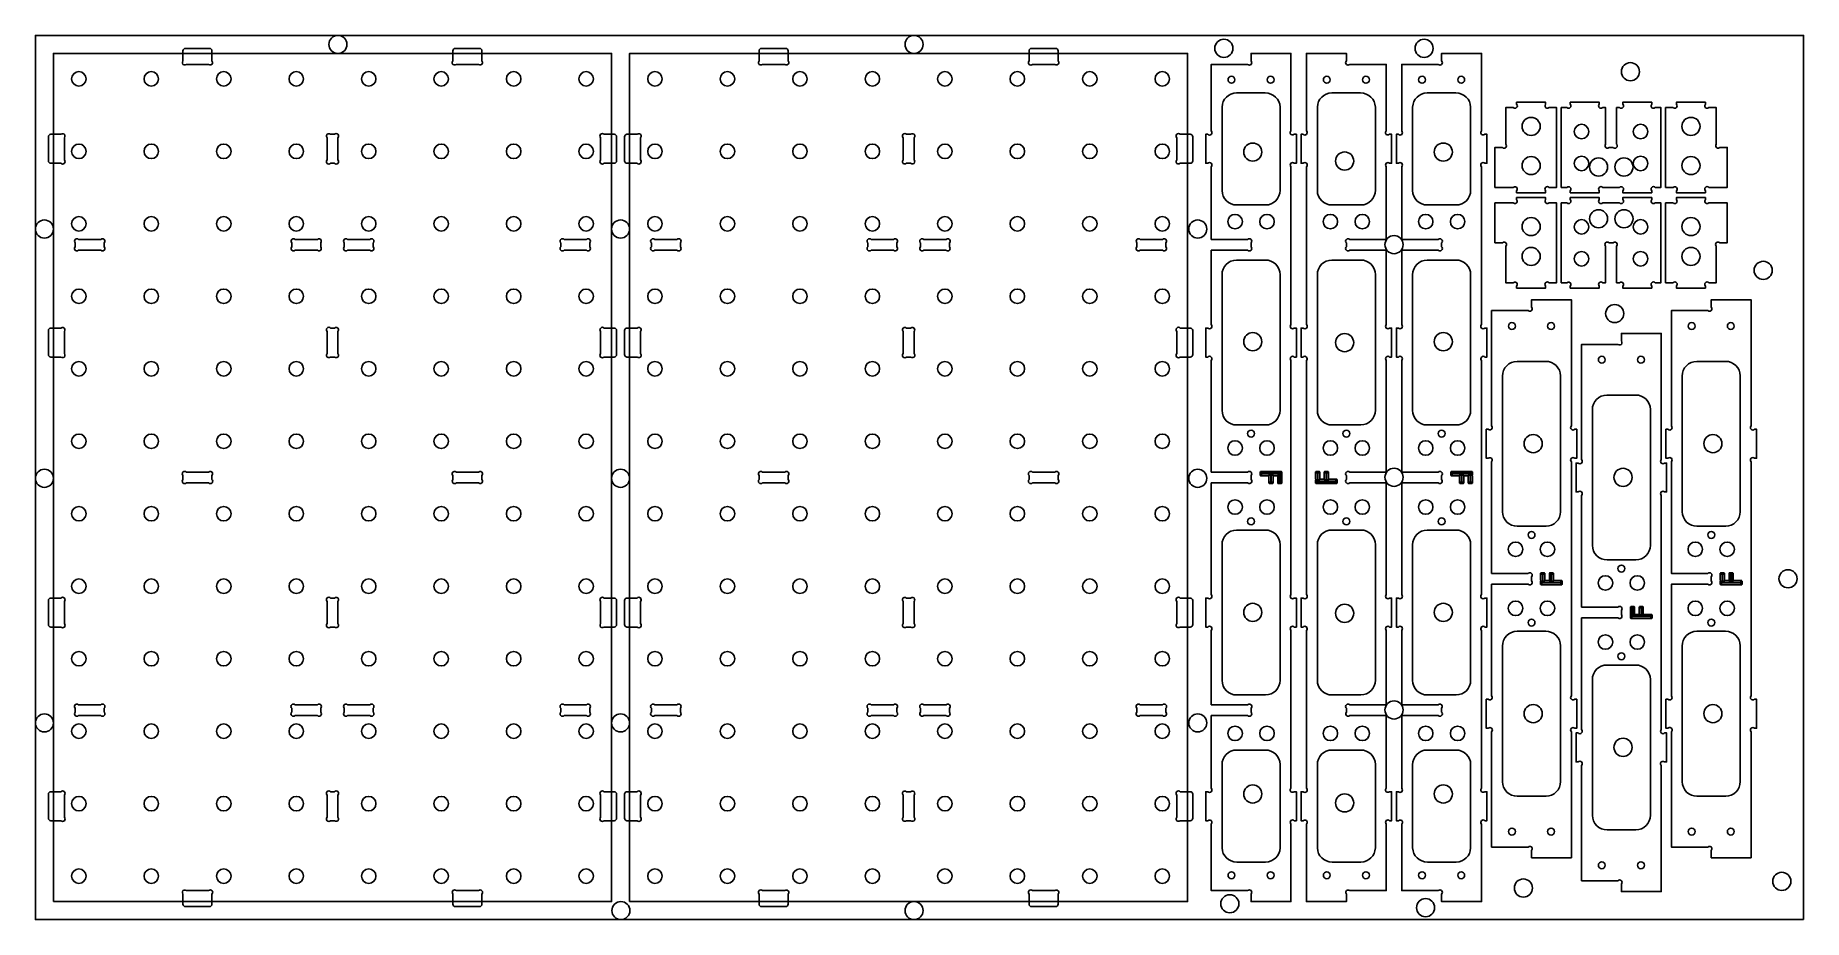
# Model space of a CAD drawing. Extents: x 0 to 2440, y 0 to 1220.
import ezdxf

# ---------------------------------------------------------------- set-up
doc = ezdxf.new("R2010")
doc.units = 0
for name, color, linetype in [('CUT_15_5MM', 140, 'CONTINUOUS'), ('DRILL_DOWN__SCREWS_', 70, 'CONTINUOUS'), ('LOGO_VCARVE', 160, 'CONTINUOUS'), ('MATERIAL', 254, 'CONTINUOUS'), ('POCKET_15_5MM', 34, 'CONTINUOUS'), ('POCKET_7_5MM_DOGBONE', 220, 'CONTINUOUS')]:
    doc.layers.add(name, color=color, linetype=linetype)

msp = doc.modelspace()

# ---------------------------------------------------------------- linework, layer by layer
at = {"layer": 'CUT_15_5MM'}
for points in [[(25, 25), (25, 1195), (795, 1195), (795, 25)], [(820, 25), (820, 1195), (1590, 1195), (1590, 25)]]:
    msp.add_lwpolyline(points, close=True, dxfattribs=at)
for points in [[(1677.5, 923.5, -0.414214), (1672.8, 923.5), (1622.5, 923.5), (1622.5, 820.9, -0.999994), (1617.8, 816.2), (1615, 816.2), (1615, 776.2), (1617.8, 776.2, -0.999996), (1622.5, 771.6), (1622.5, 617.5), (1672.8, 617.5, -1), (1677.5, 612.8), (1677.5, 607.2, -1), (1672.8, 602.5), (1622.5, 602.5), (1622.5, 448.4, -0.999996), (1617.8, 443.7), (1615, 443.7), (1615, 403.7), (1617.8, 403.7, -0.999994), (1622.5, 399.1), (1622.5, 296.5), (1672.8, 296.5, -1), (1677.5, 291.8), (1677.5, 286.2, -1), (1672.8, 281.5), (1622.5, 281.5), (1622.5, 181.2, -1), (1617.8, 176.5), (1615, 176.5), (1615, 136.5), (1617.8, 136.5, -1), (1622.5, 131.9), (1622.5, 40), (1672.8, 40, -1), (1677.5, 35.3), (1677.5, 25), (1732.5, 25), (1732.5, 131.9, -1), (1737.2, 136.5), (1740, 136.5), (1740, 176.5), (1737.2, 176.5, -1), (1732.5, 181.2), (1732.5, 399.1, -0.999994), (1737.2, 403.7), (1740, 403.7), (1740, 443.7), (1737.2, 443.7, -0.999996), (1732.5, 448.4), (1732.5, 771.6, -0.999996), (1737.2, 776.2), (1740, 776.2), (1740, 816.2), (1737.2, 816.2, -0.999994), (1732.5, 820.9), (1732.5, 1038.8, -1), (1737.2, 1043.5), (1740, 1043.5), (1740, 1083.5), (1737.2, 1083.5, -1), (1732.5, 1088.1), (1732.5, 1195), (1677.5, 1195), (1677.5, 1184.7, -1), (1672.8, 1180), (1622.5, 1180), (1622.5, 1088.1, -1), (1617.8, 1083.5), (1615, 1083.5), (1615, 1043.5), (1617.8, 1043.5, -1), (1622.5, 1038.8), (1622.5, 938.5), (1672.8, 938.5, -1), (1677.5, 933.8), (1677.5, 928.2, -0.414214)], [(1809, 296.5, -0.414214), (1813.7, 296.5), (1864, 296.5), (1864, 399.1, -0.999994), (1868.7, 403.7), (1871.5, 403.7), (1871.5, 443.7), (1868.7, 443.7, -0.999996), (1864, 448.4), (1864, 602.5), (1813.7, 602.5, -1), (1809, 607.2), (1809, 612.8, -1), (1813.7, 617.5), (1864, 617.5), (1864, 771.6, -0.999996), (1868.7, 776.2), (1871.5, 776.2), (1871.5, 816.2), (1868.7, 816.2, -0.999994), (1864, 820.9), (1864, 923.5), (1813.7, 923.5, -1), (1809, 928.2), (1809, 933.8, -1), (1813.7, 938.5), (1864, 938.5), (1864, 1038.8, -1), (1868.7, 1043.5), (1871.5, 1043.5), (1871.5, 1083.5), (1868.7, 1083.5, -1), (1864, 1088.1), (1864, 1180), (1813.7, 1180, -1), (1809, 1184.7), (1809, 1195), (1754, 1195), (1754, 1088.1, -1), (1749.3, 1083.5), (1746.5, 1083.5), (1746.5, 1043.5), (1749.3, 1043.5, -1), (1754, 1038.8), (1754, 820.9, -0.999994), (1749.3, 816.2), (1746.5, 816.2), (1746.5, 776.2), (1749.3, 776.2, -0.999996), (1754, 771.6), (1754, 448.4, -0.999996), (1749.3, 443.7), (1746.5, 443.7), (1746.5, 403.7), (1749.3, 403.7, -0.999994), (1754, 399.1), (1754, 181.2, -1), (1749.3, 176.5), (1746.5, 176.5), (1746.5, 136.5), (1749.3, 136.5, -1), (1754, 131.9), (1754, 25), (1809, 25), (1809, 35.3, -1), (1813.7, 40), (1864, 40), (1864, 131.9, -1), (1868.7, 136.5), (1871.5, 136.5), (1871.5, 176.5), (1868.7, 176.5, -1), (1864, 181.2), (1864, 281.5), (1813.7, 281.5, -1), (1809, 286.2), (1809, 291.8, -0.414214)], [(1940.5, 923.5, -0.414214), (1935.8, 923.5), (1885.5, 923.5), (1885.5, 820.9, -0.999994), (1880.8, 816.2), (1878, 816.2), (1878, 776.2), (1880.8, 776.2, -0.999996), (1885.5, 771.6), (1885.5, 617.5), (1935.8, 617.5, -1), (1940.5, 612.8), (1940.5, 607.2, -1), (1935.8, 602.5), (1885.5, 602.5), (1885.5, 448.4, -0.999996), (1880.8, 443.7), (1878, 443.7), (1878, 403.7), (1880.8, 403.7, -0.999994), (1885.5, 399.1), (1885.5, 296.5), (1935.8, 296.5, -1), (1940.5, 291.8), (1940.5, 286.2, -1), (1935.8, 281.5), (1885.5, 281.5), (1885.5, 181.2, -1), (1880.8, 176.5), (1878, 176.5), (1878, 136.5), (1880.8, 136.5, -1), (1885.5, 131.9), (1885.5, 40), (1935.8, 40, -1), (1940.5, 35.3), (1940.5, 25), (1995.5, 25), (1995.5, 131.9, -1), (2000.2, 136.5), (2003, 136.5), (2003, 176.5), (2000.2, 176.5, -1), (1995.5, 181.2), (1995.5, 399.1, -0.999994), (2000.2, 403.7), (2003, 403.7), (2003, 443.7), (2000.2, 443.7, -0.999996), (1995.5, 448.4), (1995.5, 771.6, -0.999996), (2000.2, 776.2), (2003, 776.2), (2003, 816.2), (2000.2, 816.2, -0.999994), (1995.5, 820.9), (1995.5, 1038.8, -1), (2000.2, 1043.5), (2003, 1043.5), (2003, 1083.5), (2000.2, 1083.5, -1), (1995.5, 1088.1), (1995.5, 1195), (1940.5, 1195), (1940.5, 1184.7, -1), (1935.8, 1180), (1885.5, 1180), (1885.5, 1088.1, -1), (1880.8, 1083.5), (1878, 1083.5), (1878, 1043.5), (1880.8, 1043.5, -1), (1885.5, 1038.8), (1885.5, 938.5), (1935.8, 938.5, -1), (1940.5, 933.8), (1940.5, 928.2, -0.414214)], [(1717.5, 1006.1, -0.416193), (1697.5, 986), (1657.8, 986, -0.418144), (1637.5, 1006), (1637.5, 1120.9, -0.407676), (1657.5, 1140.5), (1697.2, 1140.5, -0.411588), (1717.5, 1120.9)], [(1769, 1120.8), (1769, 1120.9, -0.407676), (1789, 1140.5), (1828.7, 1140.5, -0.411588), (1849, 1120.9), (1849, 1006.3, -0.418145), (1829, 986), (1789.3, 986, -0.418144), (1769, 1006)], [(1980.5, 1006.1, -0.416193), (1960.5, 986), (1920.8, 986, -0.418144), (1900.5, 1006), (1900.5, 1120.9, -0.407676), (1920.5, 1140.5), (1960.2, 1140.5, -0.411588), (1980.5, 1120.9)], [(2044, 1124.9, -1), (2039.4, 1120.3), (2029, 1120.3), (2029, 1069.9, -1), (2024.4, 1065.3), (2014, 1065.3), (2014, 1010.3), (2039.4, 1010.3, -1), (2044, 1005.6), (2044, 1002.8), (2084, 1002.8), (2084, 1005.6, -1), (2088.7, 1010.3), (2099, 1010.3), (2099, 1120.3), (2088.7, 1120.3, -1), (2084, 1124.9), (2084, 1127.8), (2044, 1127.8)], [(2158, 1010.3, 0.414214), (2158, 1005.6), (2158, 1002.8), (2118, 1002.8), (2118, 1005.6, 1), (2113.4, 1010.3), (2105.5, 1010.3), (2105.5, 1120.3), (2113.4, 1120.3, 1), (2118, 1124.9), (2118, 1127.8), (2158, 1127.8), (2158, 1124.9, 1), (2162.7, 1120.3), (2166.8, 1120.3), (2166.8, 1069.9, 1), (2171.5, 1065.3), (2177.1, 1065.3, 1), (2181.8, 1069.9), (2181.8, 1120.3), (2185.9, 1120.3, 1), (2190.5, 1124.9), (2190.5, 1127.8), (2230.5, 1127.8), (2230.5, 1124.9, 1), (2235.2, 1120.3), (2243, 1120.3), (2243, 1010.3), (2235.2, 1010.3, 1), (2230.5, 1005.6), (2230.5, 1002.8), (2190.5, 1002.8), (2190.5, 1005.6, 1), (2185.9, 1010.3), (2162.7, 1010.3, 0.414214)], [(2309.2, 1120.3, -1), (2304.5, 1124.9), (2304.5, 1127.8), (2264.5, 1127.8), (2264.5, 1124.9, -1), (2259.9, 1120.3), (2249.5, 1120.3), (2249.5, 1010.3), (2259.9, 1010.3, -1), (2264.5, 1005.6), (2264.5, 1002.8), (2304.5, 1002.8), (2304.5, 1005.6, -1), (2309.2, 1010.3), (2334.5, 1010.3), (2334.5, 1065.3), (2324.2, 1065.3, -1), (2319.5, 1069.9), (2319.5, 1120.3)], [(2044, 874.1, 1), (2039.4, 878.8), (2029, 878.8), (2029, 929.1, 1), (2024.4, 933.8), (2014, 933.8), (2014, 988.8), (2039.4, 988.8, 1), (2044, 993.4), (2044, 996.3), (2084, 996.3), (2084, 993.4, 1), (2088.7, 988.8), (2099, 988.8), (2099, 878.8), (2088.7, 878.8, 1), (2084, 874.1), (2084, 871.3), (2044, 871.3)], [(2158, 988.8, -0.414214), (2158, 993.4), (2158, 996.3), (2118, 996.3), (2118, 993.4, -1), (2113.4, 988.8), (2105.5, 988.8), (2105.5, 878.8), (2113.4, 878.8, -1), (2118, 874.1), (2118, 871.3), (2158, 871.3), (2158, 874.1, -1), (2162.7, 878.8), (2166.8, 878.8), (2166.8, 929.1, -1), (2171.5, 933.8), (2177.1, 933.8, -1), (2181.8, 929.1), (2181.8, 878.8), (2185.9, 878.8, -1), (2190.5, 874.1), (2190.5, 871.3), (2230.5, 871.3), (2230.5, 874.1, -1), (2235.2, 878.8), (2243, 878.8), (2243, 988.8), (2235.2, 988.8, -1), (2230.5, 993.4), (2230.5, 996.3), (2190.5, 996.3), (2190.5, 993.4, -1), (2185.9, 988.8), (2162.7, 988.8, -0.414214)], [(2309.2, 878.8, 1), (2304.5, 874.1), (2304.5, 871.3), (2264.5, 871.3), (2264.5, 874.1, 1), (2259.9, 878.8), (2249.5, 878.8), (2249.5, 988.8), (2259.9, 988.8, 1), (2264.5, 993.4), (2264.5, 996.3), (2304.5, 996.3), (2304.5, 993.4, 1), (2309.2, 988.8), (2334.5, 988.8), (2334.5, 933.8), (2324.2, 933.8, 1), (2319.5, 929.1), (2319.5, 878.8)], [(1717.5, 702.6, -0.416194), (1697.5, 682.5), (1657.5, 682.5, -0.414214), (1637.5, 702.5), (1637.5, 889.7, -0.418144), (1657.5, 910), (1697.2, 910, -0.418144), (1717.5, 890)], [(1769, 889.9, -0.416194), (1789, 910), (1828.7, 910, -0.418144), (1849, 890), (1849, 702.8, -0.418144), (1829, 682.5), (1789.3, 682.5, -0.418144), (1769, 702.5)], [(1980.5, 702.6, -0.416194), (1960.5, 682.5), (1920.5, 682.5, -0.414214), (1900.5, 702.5), (1900.5, 889.7, -0.418144), (1920.5, 910), (1960.2, 910, -0.418144), (1980.5, 890)], [(2119.5, 681.2, 1), (2124.2, 676.5), (2127, 676.5), (2127, 636.5), (2124.2, 636.5, 1), (2119.5, 631.8), (2119.5, 308.7, 1), (2124.2, 304), (2127, 304), (2127, 264), (2124.2, 264, 1), (2119.5, 259.3), (2119.5, 85.3), (2064.5, 85.3), (2064.5, 95.6, 1), (2059.8, 100.2), (2009.5, 100.2), (2009.5, 259.3, 1), (2004.8, 264), (2002, 264), (2002, 304), (2004.8, 304, 1), (2009.5, 308.7), (2009.5, 462.7), (2059.8, 462.7, 1), (2064.5, 467.4), (2064.5, 473.1, 1), (2059.8, 477.7), (2009.5, 477.7), (2009.5, 631.8, 1), (2004.8, 636.5), (2002, 636.5), (2002, 676.5), (2004.8, 676.5, 1), (2009.5, 681.2), (2009.5, 840.2), (2059.8, 840.2, 1), (2064.5, 844.9), (2064.5, 855.3), (2119.5, 855.3)], [(2367.5, 681.2, 1), (2372.2, 676.5), (2375, 676.5), (2375, 636.5), (2372.2, 636.5, 1), (2367.5, 631.8), (2367.5, 308.7, 1), (2372.2, 304), (2375, 304), (2375, 264), (2372.2, 264, 1), (2367.5, 259.3), (2367.5, 85.3), (2312.5, 85.3), (2312.5, 95.6, 1), (2307.8, 100.2), (2257.5, 100.2), (2257.5, 259.3, 1), (2252.8, 264), (2250, 264), (2250, 304), (2252.8, 304, 1), (2257.5, 308.7), (2257.5, 462.7), (2307.8, 462.7, 1), (2312.5, 467.4), (2312.5, 473.1, 1), (2307.8, 477.7), (2257.5, 477.7), (2257.5, 631.8, 1), (2252.8, 636.5), (2250, 636.5), (2250, 676.5), (2252.8, 676.5, 1), (2257.5, 681.2), (2257.5, 840.2), (2307.8, 840.2, 1), (2312.5, 844.9), (2312.5, 855.3), (2367.5, 855.3)], [(2243.5, 634.7, 1), (2248.2, 630), (2251, 630), (2251, 590), (2248.2, 590, 1), (2243.5, 585.3), (2243.5, 262.2, 1), (2248.2, 257.5), (2251, 257.5), (2251, 217.5), (2248.2, 217.5, 1), (2243.5, 212.8), (2243.5, 38.8), (2188.5, 38.8), (2188.5, 49.1, 1), (2183.8, 53.7), (2133.5, 53.7), (2133.5, 212.8, 1), (2128.8, 217.5), (2126, 217.5), (2126, 257.5), (2128.8, 257.5, 1), (2133.5, 262.2), (2133.5, 416.2), (2183.8, 416.2, 1), (2188.5, 420.9), (2188.5, 426.6, 1), (2183.8, 431.2), (2133.5, 431.2), (2133.5, 585.3, 1), (2128.8, 590), (2126, 590), (2126, 630), (2128.8, 630, 1), (2133.5, 634.7), (2133.5, 793.7), (2183.8, 793.7, 1), (2188.5, 798.4), (2188.5, 808.8), (2243.5, 808.8)], [(2104.5, 562.9), (2104.5, 750.3, 0.418144), (2084.2, 770.2), (2044.5, 770.2, 0.418144), (2024.5, 750), (2024.5, 562.8, 0.418144), (2044.8, 542.8), (2084.5, 542.8, 0.414214), (2104.5, 562.8)], [(2352.5, 562.9), (2352.5, 750.3, 0.418144), (2332.2, 770.2), (2292.5, 770.2, 0.418144), (2272.5, 750), (2272.5, 562.8, 0.418144), (2292.8, 542.8), (2332.5, 542.8, 0.414214), (2352.5, 562.8)], [(2228.5, 516.4), (2228.5, 703.8, 0.418144), (2208.2, 723.7), (2168.5, 723.7, 0.418144), (2148.5, 703.5), (2148.5, 516.3, 0.418144), (2168.8, 496.3), (2208.5, 496.3, 0.414214), (2228.5, 516.3)], [(1717.5, 330.1, -0.416194), (1697.5, 310), (1657.8, 310, -0.418144), (1637.5, 330), (1637.5, 517.2, -0.418144), (1657.5, 537.5), (1697.2, 537.5, -0.418144), (1717.5, 517.5)], [(1769, 517.4, -0.416194), (1789, 537.5), (1829, 537.5, -0.414214), (1849, 517.5), (1849, 330.3, -0.418144), (1829, 310), (1789.3, 310, -0.418144), (1769, 330)], [(1980.5, 330.1, -0.416194), (1960.5, 310), (1920.8, 310, -0.418144), (1900.5, 330), (1900.5, 517.2, -0.418144), (1920.5, 537.5), (1960.2, 537.5, -0.418144), (1980.5, 517.5)], [(2104.5, 190.4), (2104.5, 377.8, 0.418144), (2084.2, 397.8), (2044.5, 397.8, 0.418144), (2024.5, 377.5), (2024.5, 190.3, 0.418144), (2044.8, 170.3), (2084.5, 170.3, 0.416194)], [(2352.5, 190.4), (2352.5, 377.8, 0.418144), (2332.2, 397.8), (2292.5, 397.8, 0.418144), (2272.5, 377.5), (2272.5, 190.3, 0.418144), (2292.8, 170.3), (2332.5, 170.3, 0.416194)], [(2228.5, 143.9), (2228.5, 331.3, 0.418144), (2208.2, 351.3), (2168.5, 351.3, 0.418144), (2148.5, 331), (2148.5, 143.8, 0.418144), (2168.8, 123.8), (2208.5, 123.8, 0.416194)], [(1717.5, 99.2), (1717.5, 99.1, -0.407676), (1697.5, 79.5), (1657.8, 79.5, -0.411588), (1637.5, 99.1), (1637.5, 213.7, -0.418145), (1657.5, 234), (1697.2, 234, -0.418144), (1717.5, 214)], [(1769, 213.9, -0.416193), (1789, 234), (1828.7, 234, -0.418144), (1849, 214), (1849, 99.1, -0.407676), (1829, 79.5), (1789.3, 79.5, -0.411588), (1769, 99.1)], [(1980.5, 99.2), (1980.5, 99.1, -0.407676), (1960.5, 79.5), (1920.8, 79.5, -0.411588), (1900.5, 99.1), (1900.5, 213.7, -0.418145), (1920.5, 234), (1960.2, 234, -0.418144), (1980.5, 214)]]:
    msp.add_lwpolyline(points, format="xyb", close=True, dxfattribs=at)
at = {"layer": 'DRILL_DOWN__SCREWS_'}
for centre in [(417.5, 1207.5), (1212.5, 1207.5), (1640, 1202.1), (1916.3, 1202.1), (2201, 1169.9), (2064, 1094.4), (1679.9, 1059), (1942.8, 1059), (2064, 1040.4), (12.5, 952.8), (807.5, 952.8), (1604, 952.8), (2284.5, 956.2), (2284.5, 915), (2384.2, 895.8), (2179.3, 836.2), (12.5, 608.9), (807.5, 608.9), (1604, 608.9), (2418.5, 470.3), (12.5, 271.4), (807.5, 271.4), (1604, 271.4), (1806.6, 161), (2053.3, 43.6), (2409.9, 52.8), (808, 12.5), (1212.5, 12.5), (1648.2, 21.9), (1918.3, 16.5)]:
    msp.add_circle(centre, 12.5, dxfattribs=at)
at = {"layer": 'DRILL_DOWN__SCREWS_', "extrusion": (0, 0, -1)}
for centre in [(-2284.5, 1094.4), (-1806.6, 1046.6), (-2157, 1038.4), (-2192.1, 1038.4), (-2284.5, 1040.4), (-2157, 967), (-2192.1, 967), (-2064, 956.2), (-1874.8, 931.3), (-2064, 915), (-1679.9, 797.4), (-1806.6, 796.1), (-1942.8, 797.4), (-2066.8, 656.7), (-2314.8, 656.7), (-1874.8, 610.3), (-2190.8, 610.2), (-1679.9, 423.9), (-1806.6, 422.6), (-1942.8, 423.9), (-1874.8, 289.3), (-2066.8, 284.2), (-2314.8, 284.2), (-2190.8, 237.7), (-1679.9, 173.4), (-1942.8, 173.4)]:
    msp.add_circle(centre, 12.5, dxfattribs=at)
at = {"layer": 'LOGO_VCARVE'}
for points in [[(1690, 613.1), (1692.3, 615.4), (1690, 617.7)], [(1690.5, 618.3), (1693, 615.8), (1717, 615.8), (1719.5, 618.3)], [(1693, 615), (1690.5, 612.5), (1701.6, 612.5), (1704.1, 615)], [(1702.2, 602.3), (1704.7, 604.8), (1704.7, 614.5), (1702.2, 612)], [(1705.4, 604.8), (1707.9, 602.3), (1707.9, 612), (1705.4, 614.5)], [(1716.2, 615), (1706, 615), (1708.5, 612.5), (1713.7, 612.5)], [(1714.3, 602.3), (1716.7, 604.8), (1716.7, 614.5), (1714.3, 612)], [(1720, 612), (1717.5, 614.5), (1717.5, 604.8), (1720, 602.3)], [(1720, 617.7), (1717.8, 615.6), (1717.8, 615.6), (1717.8, 615.5), (1717.7, 615.4), (1720, 613.1)], [(1766.5, 608), (1769, 605.5), (1769, 615.2), (1766.5, 617.7)], [(1769.4, 615.9), (1771.7, 618.3), (1767.1, 618.3)], [(1772.2, 617.7), (1769.8, 615.2), (1769.8, 605.5), (1772.2, 608)], [(1781.1, 615.2), (1778.6, 617.7), (1778.6, 608), (1781.1, 605.5)], [(1781.4, 615.9), (1783.8, 618.3), (1779.1, 618.3)], [(1784.3, 617.7), (1781.8, 615.2), (1781.8, 605.5), (1784.3, 608)], [(1953, 613.1), (1955.3, 615.4), (1953, 617.7)], [(1953.5, 618.3), (1956, 615.8), (1980, 615.8), (1982.5, 618.3)], [(1956, 615), (1953.5, 612.5), (1964.6, 612.5), (1967.1, 615)], [(1965.2, 602.3), (1967.7, 604.8), (1967.7, 614.5), (1965.2, 612)], [(1968.4, 604.8), (1970.9, 602.3), (1970.9, 612), (1968.4, 614.5)], [(1979.2, 615), (1969, 615), (1971.5, 612.5), (1976.7, 612.5)], [(1977.3, 602.3), (1979.7, 604.8), (1979.7, 614.5), (1977.3, 612)], [(1983, 612), (1980.5, 614.5), (1980.5, 604.8), (1983, 602.3)], [(1983, 617.7), (1980.8, 615.6), (1980.8, 615.6), (1980.8, 615.5), (1980.7, 615.4), (1983, 613.1)], [(1705.1, 604.1), (1702.7, 601.7), (1707.4, 601.7)], [(1717.1, 604.1), (1714.8, 601.7), (1719.4, 601.7)], [(1766.5, 602.3), (1768.7, 604.4), (1768.7, 604.4), (1768.7, 604.5), (1768.8, 604.6), (1766.5, 606.9)], [(1796, 601.7), (1793.5, 604.2), (1769.5, 604.2), (1767, 601.7)], [(1770.3, 605), (1780.5, 605), (1778, 607.5), (1772.8, 607.5)], [(1793.5, 605), (1796, 607.5), (1784.9, 607.5), (1782.4, 605)], [(1796.5, 606.9), (1794.2, 604.6), (1796.5, 602.3)], [(1968.1, 604.1), (1965.7, 601.7), (1970.4, 601.7)], [(1980.1, 604.1), (1977.8, 601.7), (1982.4, 601.7)], [(2077, 468.3), (2079.5, 465.8), (2079.5, 475.5), (2077, 478)], [(2077, 462.5), (2079.1, 464.7), (2079.1, 464.7), (2079.2, 464.8), (2079.3, 464.9), (2077, 467.2)], [(2106.5, 462), (2104, 464.5), (2080, 464.5), (2077.5, 462)], [(2079.9, 476.2), (2082.2, 478.5), (2077.6, 478.5)], [(2082.7, 478), (2080.2, 475.5), (2080.2, 465.8), (2082.7, 468.3)], [(2080.8, 465.2), (2091, 465.2), (2088.5, 467.7), (2083.3, 467.7)], [(2091.6, 475.5), (2089.1, 478), (2089.1, 468.2), (2091.6, 465.8)], [(2091.9, 476.2), (2094.3, 478.5), (2089.6, 478.5)], [(2094.8, 478), (2092.3, 475.5), (2092.3, 465.8), (2094.8, 468.2)], [(2104, 465.2), (2106.5, 467.7), (2095.4, 467.7), (2092.9, 465.2)], [(2107, 467.2), (2104.7, 464.8), (2107, 462.5)], [(2325, 468.3), (2327.5, 465.8), (2327.5, 475.5), (2325, 478)], [(2325, 462.5), (2327.1, 464.7), (2327.1, 464.7), (2327.2, 464.8), (2327.3, 464.9), (2325, 467.2)], [(2354.5, 462), (2352, 464.5), (2328, 464.5), (2325.5, 462)], [(2327.9, 476.2), (2330.2, 478.5), (2325.6, 478.5)], [(2330.7, 478), (2328.2, 475.5), (2328.2, 465.8), (2330.7, 468.3)], [(2328.8, 465.2), (2339, 465.2), (2336.5, 467.7), (2331.3, 467.7)], [(2339.6, 475.5), (2337.1, 478), (2337.1, 468.2), (2339.6, 465.8)], [(2339.9, 476.2), (2342.3, 478.5), (2337.6, 478.5)], [(2342.8, 478), (2340.3, 475.5), (2340.3, 465.8), (2342.8, 468.2)], [(2352, 465.2), (2354.5, 467.7), (2343.4, 467.7), (2340.9, 465.2)], [(2355, 467.2), (2352.7, 464.8), (2355, 462.5)], [(2201, 421.8), (2203.5, 419.3), (2203.5, 429), (2201, 431.5)], [(2201, 421.8), (2203.5, 419.3), (2203.5, 429), (2201, 431.5)], [(2201, 416), (2203.1, 418.2), (2203.1, 418.2), (2203.2, 418.3), (2203.3, 418.4), (2201, 420.7)], [(2201, 416), (2203.1, 418.2), (2203.1, 418.2), (2203.2, 418.3), (2203.3, 418.4), (2201, 420.7)], [(2230.5, 415.5), (2228, 418), (2204, 418), (2201.5, 415.5)], [(2203.9, 429.7), (2206.2, 432), (2201.6, 432)], [(2203.9, 429.7), (2206.2, 432), (2201.6, 432)], [(2206.7, 431.5), (2204.2, 429), (2204.2, 419.3), (2206.7, 421.8)], [(2206.7, 431.5), (2204.2, 429), (2204.2, 419.3), (2206.7, 421.8)], [(2204.8, 418.7), (2215, 418.7), (2212.5, 421.2), (2207.3, 421.2)], [(2204.8, 418.7), (2215, 418.7), (2212.5, 421.2), (2207.3, 421.2)], [(2215.6, 429), (2213.1, 431.5), (2213.1, 421.7), (2215.6, 419.3)], [(2215.6, 429), (2213.1, 431.5), (2213.1, 421.7), (2215.6, 419.3)], [(2215.9, 429.7), (2218.3, 432), (2213.6, 432)], [(2215.9, 429.7), (2218.3, 432), (2213.6, 432)], [(2218.8, 431.5), (2216.3, 429), (2216.3, 419.3), (2218.8, 421.7)], [(2218.8, 431.5), (2216.3, 429), (2216.3, 419.3), (2218.8, 421.7)], [(2228, 418.7), (2230.5, 421.2), (2219.4, 421.2), (2216.9, 418.7)], [(2231, 420.7), (2228.7, 418.3), (2231, 416)]]:
    msp.add_lwpolyline(points, close=True, dxfattribs=at)
at = {"layer": 'MATERIAL'}
msp.add_lwpolyline([(2440, 0), (2440, 1220), (0, 1220), (0, 0)], close=True, dxfattribs=at)
at = {"layer": 'POCKET_15_5MM', "extrusion": (0, 0, -1)}
for centre, radius in [((-60, 1160), 10), ((-160, 1160), 10), ((-260, 1160), 10), ((-360, 1160), 10), ((-460, 1160), 10), ((-560, 1160), 10), ((-660, 1160), 10), ((-760, 1160), 10), ((-855, 1160), 10), ((-955, 1160), 10), ((-1055, 1160), 10), ((-1155, 1160), 10), ((-1255, 1160), 10), ((-1355, 1160), 10), ((-1455, 1160), 10), ((-1555, 1160), 10), ((-1650.5, 1158.8), 4.75), ((-1704.5, 1158.8), 4.75), ((-1782, 1158.8), 4.75), ((-1836, 1158.8), 4.75), ((-1913.5, 1158.8), 4.75), ((-1967.5, 1158.8), 4.75), ((-2133.5, 1087.3), 10), ((-2215, 1087.3), 10), ((-60, 1060), 10), ((-160, 1060), 10), ((-260, 1060), 10), ((-360, 1060), 10), ((-460, 1060), 10), ((-560, 1060), 10), ((-660, 1060), 10), ((-760, 1060), 10), ((-855, 1060), 10), ((-955, 1060), 10), ((-1055, 1060), 10), ((-1155, 1060), 10), ((-1255, 1060), 10), ((-1355, 1060), 10), ((-1455, 1060), 10), ((-1555, 1060), 10), ((-2133.5, 1043.3), 10), ((-2215, 1043.3), 10), ((-60, 960), 10), ((-160, 960), 10), ((-260, 960), 10), ((-360, 960), 10), ((-460, 960), 10), ((-560, 960), 10), ((-660, 960), 10), ((-760, 960), 10), ((-855, 960), 10), ((-955, 960), 10), ((-1055, 960), 10), ((-1155, 960), 10), ((-1255, 960), 10), ((-1355, 960), 10), ((-1455, 960), 10), ((-1555, 960), 10), ((-1655.5, 963), 10), ((-1699.5, 963), 10), ((-1787, 963), 10), ((-1831, 963), 10), ((-1918.5, 963), 10), ((-1962.5, 963), 10), ((-2133.5, 955.8), 10), ((-2215, 955.8), 10), ((-2133.5, 911.8), 10), ((-2215, 911.8), 10), ((-60, 860), 10), ((-160, 860), 10), ((-260, 860), 10), ((-360, 860), 10), ((-460, 860), 10), ((-560, 860), 10), ((-660, 860), 10), ((-760, 860), 10), ((-855, 860), 10), ((-955, 860), 10), ((-1055, 860), 10), ((-1155, 860), 10), ((-1255, 860), 10), ((-1355, 860), 10), ((-1455, 860), 10), ((-1555, 860), 10), ((-2037.5, 819), 4.75), ((-2091.5, 819), 4.75), ((-2285.5, 819), 4.75), ((-2339.5, 819), 4.75), ((-60, 760), 10), ((-160, 760), 10), ((-260, 760), 10), ((-360, 760), 10), ((-460, 760), 10), ((-560, 760), 10), ((-660, 760), 10), ((-760, 760), 10), ((-855, 760), 10), ((-955, 760), 10), ((-1055, 760), 10), ((-1155, 760), 10), ((-1255, 760), 10), ((-1355, 760), 10), ((-1455, 760), 10), ((-1555, 760), 10), ((-2161.5, 772.5), 4.75), ((-2215.5, 772.5), 4.75), ((-60, 660), 10), ((-160, 660), 10), ((-260, 660), 10), ((-360, 660), 10), ((-460, 660), 10), ((-560, 660), 10), ((-660, 660), 10), ((-760, 660), 10), ((-855, 660), 10), ((-955, 660), 10), ((-1055, 660), 10), ((-1155, 660), 10), ((-1255, 660), 10), ((-1355, 660), 10), ((-1455, 660), 10), ((-1555, 660), 10), ((-1655.5, 650.7), 10), ((-1677.5, 670.5), 4.75), ((-1699.5, 650.7), 10), ((-1787, 650.7), 10), ((-1809, 670.5), 4.75), ((-1831, 650.7), 10), ((-1918.5, 650.7), 10), ((-1940.5, 670.5), 4.75), ((-1962.5, 650.7), 10), ((-60, 560), 10), ((-160, 560), 10), ((-260, 560), 10), ((-360, 560), 10), ((-460, 560), 10), ((-560, 560), 10), ((-660, 560), 10), ((-760, 560), 10), ((-855, 560), 10), ((-955, 560), 10), ((-1055, 560), 10), ((-1155, 560), 10), ((-1255, 560), 10), ((-1355, 560), 10), ((-1455, 560), 10), ((-1555, 560), 10), ((-1655.5, 569.2), 10), ((-1699.5, 569.2), 10), ((-1787, 569.2), 10), ((-1831, 569.2), 10), ((-1918.5, 569.2), 10), ((-1962.5, 569.2), 10), ((-1677.5, 549.5), 4.75), ((-1809, 549.5), 4.75), ((-1940.5, 549.5), 4.75), ((-2042.5, 511), 10), ((-2064.5, 530.8), 4.75), ((-2086.5, 511), 10), ((-2290.5, 511), 10), ((-2312.5, 530.8), 4.75), ((-2334.5, 511), 10), ((-2188.5, 484.3), 4.75), ((-60, 460), 10), ((-160, 460), 10), ((-260, 460), 10), ((-360, 460), 10), ((-460, 460), 10), ((-560, 460), 10), ((-660, 460), 10), ((-760, 460), 10), ((-855, 460), 10), ((-955, 460), 10), ((-1055, 460), 10), ((-1155, 460), 10), ((-1255, 460), 10), ((-1355, 460), 10), ((-1455, 460), 10), ((-1555, 460), 10), ((-2166.5, 464.5), 10), ((-2210.5, 464.5), 10), ((-2042.5, 429.5), 10), ((-2086.5, 429.5), 10), ((-2290.5, 429.5), 10), ((-2334.5, 429.5), 10), ((-2064.5, 409.8), 4.75), ((-2166.5, 383), 10), ((-2210.5, 383), 10), ((-2312.5, 409.8), 4.75), ((-60, 360), 10), ((-160, 360), 10), ((-260, 360), 10), ((-360, 360), 10), ((-460, 360), 10), ((-560, 360), 10), ((-660, 360), 10), ((-760, 360), 10), ((-855, 360), 10), ((-955, 360), 10), ((-1055, 360), 10), ((-1155, 360), 10), ((-1255, 360), 10), ((-1355, 360), 10), ((-1455, 360), 10), ((-1555, 360), 10), ((-2188.5, 363.3), 4.75), ((-60, 260), 10), ((-160, 260), 10), ((-260, 260), 10), ((-360, 260), 10), ((-460, 260), 10), ((-560, 260), 10), ((-660, 260), 10), ((-760, 260), 10), ((-855, 260), 10), ((-955, 260), 10), ((-1055, 260), 10), ((-1155, 260), 10), ((-1255, 260), 10), ((-1355, 260), 10), ((-1455, 260), 10), ((-1555, 260), 10), ((-1655.5, 257), 10), ((-1699.5, 257), 10), ((-1787, 257), 10), ((-1831, 257), 10), ((-1918.5, 257), 10), ((-1962.5, 257), 10), ((-60, 160), 10), ((-160, 160), 10), ((-260, 160), 10), ((-360, 160), 10), ((-460, 160), 10), ((-560, 160), 10), ((-660, 160), 10), ((-760, 160), 10), ((-855, 160), 10), ((-955, 160), 10), ((-1055, 160), 10), ((-1155, 160), 10), ((-1255, 160), 10), ((-1355, 160), 10), ((-1455, 160), 10), ((-1555, 160), 10), ((-60, 60), 10), ((-160, 60), 10), ((-260, 60), 10), ((-360, 60), 10), ((-460, 60), 10), ((-560, 60), 10), ((-660, 60), 10), ((-760, 60), 10), ((-855, 60), 10), ((-955, 60), 10), ((-1055, 60), 10), ((-1155, 60), 10), ((-1255, 60), 10), ((-1355, 60), 10), ((-1455, 60), 10), ((-1555, 60), 10), ((-1650.5, 61.2), 4.75), ((-1704.5, 61.2), 4.75), ((-1782, 61.2), 4.75), ((-1836, 61.2), 4.75), ((-1913.5, 61.2), 4.75), ((-1967.5, 61.2), 4.75)]:
    msp.add_circle(centre, radius, dxfattribs=at)
at = {"layer": 'POCKET_15_5MM'}
for centre, radius in [((460, 860), 10), ((1255, 860), 10), ((2037.5, 121.5), 4.75), ((2091.5, 121.5), 4.75), ((2285.5, 121.5), 4.75), ((2339.5, 121.5), 4.75), ((2161.5, 75), 4.75), ((2215.5, 75), 4.75)]:
    msp.add_circle(centre, radius, dxfattribs=at)
at = {"layer": 'POCKET_7_5MM_DOGBONE'}
for points in [[(203.7, 1184.7), (203.7, 1198.7, -0.414214), (207, 1202), (240.4, 1202, -0.414214), (243.7, 1198.7), (243.7, 1184.7, -1), (239.1, 1180), (208.4, 1180, -1)], [(576.2, 1184.7), (576.2, 1198.7, -0.414214), (579.5, 1202), (612.9, 1202, -0.414214), (616.2, 1198.7), (616.2, 1184.7, -1), (611.6, 1180), (580.9, 1180, -1)], [(998.7, 1184.7), (998.7, 1198.7, -0.414214), (1002, 1202), (1035.4, 1202, -0.414214), (1038.7, 1198.7), (1038.7, 1184.7, -1), (1034.1, 1180), (1003.4, 1180, -1)], [(1371.2, 1184.7), (1371.2, 1198.7, -0.414214), (1374.5, 1202), (1407.9, 1202, -0.414214), (1411.2, 1198.7), (1411.2, 1184.7, -1), (1406.6, 1180), (1375.9, 1180, -1)], [(35.3, 1043.5), (21.3, 1043.5, -0.414214), (18, 1046.8), (18, 1080.2, -0.414214), (21.3, 1083.5), (35.3, 1083.5, -1), (40, 1078.8), (40, 1048.1, -1)], [(417.5, 1078.8, 1), (412.8, 1083.5), (407.2, 1083.5, 1), (402.5, 1078.8), (402.5, 1048.1, 1), (407.2, 1043.5), (412.8, 1043.5, 1), (417.5, 1048.1)], [(784.7, 1083.5), (798.7, 1083.5, -0.414214), (802, 1080.2), (802, 1046.8, -0.414214), (798.7, 1043.5), (784.7, 1043.5, -1), (780, 1048.1), (780, 1078.8, -1)], [(830.3, 1043.5), (816.3, 1043.5, -0.414214), (813, 1046.8), (813, 1080.2, -0.414214), (816.3, 1083.5), (830.3, 1083.5, -1), (835, 1078.8), (835, 1048.1, -1)], [(1212.5, 1078.8, 1), (1207.8, 1083.5), (1202.2, 1083.5, 1), (1197.5, 1078.8), (1197.5, 1048.1, 1), (1202.2, 1043.5), (1207.8, 1043.5, 1), (1212.5, 1048.1)], [(1579.7, 1083.5), (1593.7, 1083.5, -0.414214), (1597, 1080.2), (1597, 1046.8, -0.414214), (1593.7, 1043.5), (1579.7, 1043.5, -1), (1575, 1048.1), (1575, 1078.8, -1)], [(95, 933.8, 1), (90.3, 938.5), (59.7, 938.5, 1), (55, 933.8), (55, 928.2, 1), (59.7, 923.5), (90.3, 923.5, 1), (95, 928.2)], [(393.7, 933.8, 1), (389.1, 938.5), (358.4, 938.5, 1), (353.7, 933.8), (353.7, 928.2, 1), (358.4, 923.5), (389.1, 923.5, 1), (393.7, 928.2)], [(466.3, 933.8, 1), (461.6, 938.5), (430.9, 938.5, 1), (426.3, 933.8), (426.3, 928.2, 1), (430.9, 923.5), (461.6, 923.5, 1), (466.3, 928.2)], [(765, 933.8, 1), (760.3, 938.5), (729.7, 938.5, 1), (725, 933.8), (725, 928.2, 1), (729.7, 923.5), (760.3, 923.5, 1), (765, 928.2)], [(890, 933.8, 1), (885.3, 938.5), (854.7, 938.5, 1), (850, 933.8), (850, 928.2, 1), (854.7, 923.5), (885.3, 923.5, 1), (890, 928.2)], [(1188.7, 933.8, 1), (1184.1, 938.5), (1153.4, 938.5, 1), (1148.7, 933.8), (1148.7, 928.2, 1), (1153.4, 923.5), (1184.1, 923.5, 1), (1188.7, 928.2)], [(1261.3, 933.8, 1), (1256.6, 938.5), (1225.9, 938.5, 1), (1221.3, 933.8), (1221.3, 928.2, 1), (1225.9, 923.5), (1256.6, 923.5, 1), (1261.3, 928.2)], [(1560, 933.8, 1), (1555.3, 938.5), (1524.7, 938.5, 1), (1520, 933.8), (1520, 928.2, 1), (1524.7, 923.5), (1555.3, 923.5, 1), (1560, 928.2)], [(35.3, 776.2), (21.3, 776.2, -0.414214), (18, 779.6), (18, 813, -0.414214), (21.3, 816.2), (35.3, 816.2, -1), (40, 811.6), (40, 780.9, -1)], [(417.5, 811.6, 1), (412.8, 816.2), (407.2, 816.2, 1), (402.5, 811.6), (402.5, 780.9, 1), (407.2, 776.2), (412.8, 776.2, 1), (417.5, 780.9)], [(784.7, 816.2), (798.7, 816.2, -0.414214), (802, 813), (802, 779.6, -0.414214), (798.7, 776.2), (784.7, 776.2, -1), (780, 780.9), (780, 811.6, -1)], [(830.3, 776.2), (816.3, 776.2, -0.414214), (813, 779.6), (813, 813, -0.414214), (816.3, 816.2), (830.3, 816.2, -1), (835, 811.6), (835, 780.9, -1)], [(1212.5, 811.6, 1), (1207.8, 816.2), (1202.2, 816.2, 1), (1197.5, 811.6), (1197.5, 780.9, 1), (1202.2, 776.2), (1207.8, 776.2, 1), (1212.5, 780.9)], [(1579.7, 816.2), (1593.7, 816.2, -0.414214), (1597, 813), (1597, 779.6, -0.414214), (1593.7, 776.2), (1579.7, 776.2, -1), (1575, 780.9), (1575, 811.6, -1)], [(243.7, 612.8, 1), (239.1, 617.5), (208.4, 617.5, 1), (203.7, 612.8), (203.7, 607.2, 1), (208.4, 602.5), (239.1, 602.5, 1), (243.7, 607.2)], [(616.2, 612.8, 1), (611.6, 617.5), (580.9, 617.5, 1), (576.2, 612.8), (576.2, 607.2, 1), (580.9, 602.5), (611.6, 602.5, 1), (616.2, 607.2)], [(1038.7, 612.8, 1), (1034.1, 617.5), (1003.4, 617.5, 1), (998.7, 612.8), (998.7, 607.2, 1), (1003.4, 602.5), (1034.1, 602.5, 1), (1038.7, 607.2)], [(1411.2, 612.8, 1), (1406.6, 617.5), (1375.9, 617.5, 1), (1371.2, 612.8), (1371.2, 607.2, 1), (1375.9, 602.5), (1406.6, 602.5, 1), (1411.2, 607.2)], [(35.3, 403.7), (21.3, 403.7, -0.414214), (18, 407.1), (18, 440.5, -0.414214), (21.3, 443.7), (35.3, 443.7, -1), (40, 439.1), (40, 408.4, -1)], [(417.5, 439.1, 1), (412.8, 443.7), (407.2, 443.7, 1), (402.5, 439.1), (402.5, 408.4, 1), (407.2, 403.7), (412.8, 403.7, 1), (417.5, 408.4)], [(784.7, 443.7), (798.7, 443.7, -0.414214), (802, 440.5), (802, 407.1, -0.414214), (798.7, 403.7), (784.7, 403.7, -1), (780, 408.4), (780, 439.1, -1)], [(830.3, 403.7), (816.3, 403.7, -0.414214), (813, 407.1), (813, 440.5, -0.414214), (816.3, 443.7), (830.3, 443.7, -1), (835, 439.1), (835, 408.4, -1)], [(1212.5, 439.1, 1), (1207.8, 443.7), (1202.2, 443.7, 1), (1197.5, 439.1), (1197.5, 408.4, 1), (1202.2, 403.7), (1207.8, 403.7, 1), (1212.5, 408.4)], [(1579.7, 443.7), (1593.7, 443.7, -0.414214), (1597, 440.5), (1597, 407.1, -0.414214), (1593.7, 403.7), (1579.7, 403.7, -1), (1575, 408.4), (1575, 439.1, -1)], [(95, 291.8, 1), (90.3, 296.5), (59.7, 296.5, 1), (55, 291.8), (55, 286.2, 1), (59.7, 281.5), (90.3, 281.5, 1), (95, 286.2)], [(393.7, 286.2, -1), (389.1, 281.5), (358.4, 281.5, -1), (353.7, 286.2), (353.7, 291.8, -1), (358.4, 296.5), (389.1, 296.5, -1), (393.7, 291.8)], [(466.3, 286.2, -1), (461.6, 281.5), (430.9, 281.5, -1), (426.3, 286.2), (426.3, 291.8, -1), (430.9, 296.5), (461.6, 296.5, -1), (466.3, 291.8)], [(765, 291.8, 1), (760.3, 296.5), (729.7, 296.5, 1), (725, 291.8), (725, 286.2, 1), (729.7, 281.5), (760.3, 281.5, 1), (765, 286.2)], [(890, 291.8, 1), (885.3, 296.5), (854.7, 296.5, 1), (850, 291.8), (850, 286.2, 1), (854.7, 281.5), (885.3, 281.5, 1), (890, 286.2)], [(1188.7, 286.2, -1), (1184.1, 281.5), (1153.4, 281.5, -1), (1148.7, 286.2), (1148.7, 291.8, -1), (1153.4, 296.5), (1184.1, 296.5, -1), (1188.7, 291.8)], [(1261.3, 286.2, -1), (1256.6, 281.5), (1225.9, 281.5, -1), (1221.3, 286.2), (1221.3, 291.8, -1), (1225.9, 296.5), (1256.6, 296.5, -1), (1261.3, 291.8)], [(1560, 291.8, 1), (1555.3, 296.5), (1524.7, 296.5, 1), (1520, 291.8), (1520, 286.2, 1), (1524.7, 281.5), (1555.3, 281.5, 1), (1560, 286.2)], [(35.3, 136.5), (21.3, 136.5, -0.414214), (18, 139.8), (18, 173.2, -0.414214), (21.3, 176.5), (35.3, 176.5, -1), (40, 171.9), (40, 141.2, -1)], [(417.5, 171.9, 1), (412.8, 176.5), (407.2, 176.5, 1), (402.5, 171.9), (402.5, 141.2, 1), (407.2, 136.5), (412.8, 136.5, 1), (417.5, 141.2)], [(784.7, 176.5), (798.7, 176.5, -0.414214), (802, 173.2), (802, 139.8, -0.414214), (798.7, 136.5), (784.7, 136.5, -1), (780, 141.2), (780, 171.9, -1)], [(830.3, 136.5), (816.3, 136.5, -0.414214), (813, 139.8), (813, 173.2, -0.414214), (816.3, 176.5), (830.3, 176.5, -1), (835, 171.9), (835, 141.2, -1)], [(1212.5, 171.9, 1), (1207.8, 176.5), (1202.2, 176.5, 1), (1197.5, 171.9), (1197.5, 141.2, 1), (1202.2, 136.5), (1207.8, 136.5, 1), (1212.5, 141.2)], [(1579.7, 176.5), (1593.7, 176.5, -0.414214), (1597, 173.2), (1597, 139.8, -0.414214), (1593.7, 136.5), (1579.7, 136.5, -1), (1575, 141.2), (1575, 171.9, -1)], [(243.7, 35.3), (243.7, 21.3, -0.414214), (240.4, 18), (207, 18, -0.414214), (203.7, 21.3), (203.7, 35.3, -1), (208.4, 40), (239.1, 40, -1)], [(616.2, 35.3), (616.2, 21.3, -0.414214), (612.9, 18), (579.5, 18, -0.414214), (576.2, 21.3), (576.2, 35.3, -1), (580.9, 40), (611.6, 40, -1)], [(1038.7, 35.3), (1038.7, 21.3, -0.414214), (1035.4, 18), (1002, 18, -0.414214), (998.7, 21.3), (998.7, 35.3, -1), (1003.4, 40), (1034.1, 40, -1)], [(1411.2, 35.3), (1411.2, 21.3, -0.414214), (1407.9, 18), (1374.5, 18, -0.414214), (1371.2, 21.3), (1371.2, 35.3, -1), (1375.9, 40), (1406.6, 40, -1)]]:
    msp.add_lwpolyline(points, format="xyb", close=True, dxfattribs=at)

doc.saveas('drawing.dxf')
